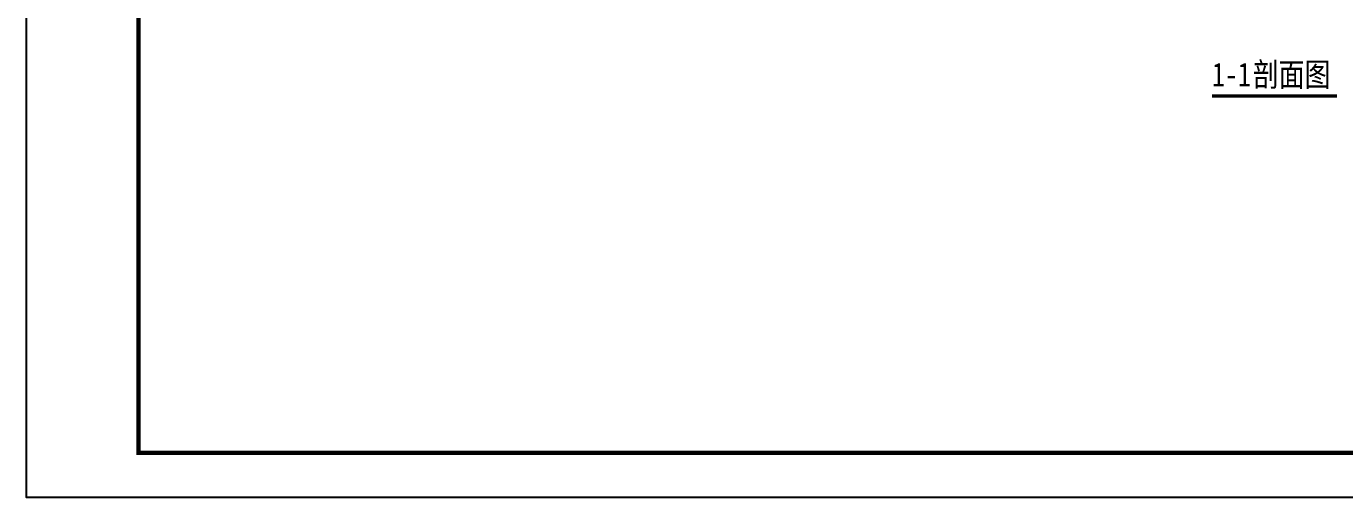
# Model space of a CAD drawing. Extents: x 1900113 to 2270874, y 17288394 to 17931430.
# Drawn here: x 2181774 to 2225837, y 17355598 to 17371349 of the extents above; entities that cross this region are included whole.
import ezdxf

# ---------------------------------------------------------------- set-up
doc = ezdxf.new("R2010")
doc.units = 0
doc.header["$LTSCALE"] = 1000
doc.header["$MEASUREMENT"] = 0
for name, color, linetype in [('DIM_SYMB', 165, 'Continuous'), ('PUB_TEXT', 7, 'Continuous'), ('TK', 4, 'Continuous')]:
    doc.layers.add(name, color=color, linetype=linetype)
doc.styles.add('图框字体', font='', dxfattribs={"width": 0.8})
doc.styles.get('图框字体').set_extended_font_data('NSimSun')

# ---------------------------------------------------------------- blocks, each defined once
blk = doc.blocks.new('GeYuanFrame_10511414', base_point=(18.76, 4.34))
at = {"layer": 'TK'}
blk.add_lwpolyline([(18.76, 424.34), (612.76, 424.34), (612.76, 4.34), (18.76, 4.34), (18.76, 424.34)], dxfattribs=at)
at = {"layer": 'TK', "const_width": 1}
blk.add_lwpolyline([(602.76, 414.34), (43.76, 414.34), (43.76, 14.34), (602.76, 14.34)], close=True, dxfattribs=at)

msp = doc.modelspace()

# ---------------------------------------------------------------- linework, layer by layer
at = {"layer": 'DIM_SYMB', "const_width": 105}
msp.add_lwpolyline([(2221405, 17369023), (2225581.1, 17369023)], dxfattribs=at)

# ---------------------------------------------------------------- block references
at = {"xscale": 150, "yscale": 150, "zscale": 150}
msp.add_blockref('GeYuanFrame_10511414', (2181773.5, 17355598), dxfattribs=at)

# ---------------------------------------------------------------- texts
at = {"layer": 'PUB_TEXT', "style": '图框字体', "width": 0.8}
for s, p in [('1-1', (2221405, 17369343.7)), ('剖面图', (2222766, 17369343.7))]:
    msp.add_text(s, height=793.04, dxfattribs=at).set_placement(p)

doc.saveas('drawing.dxf')
